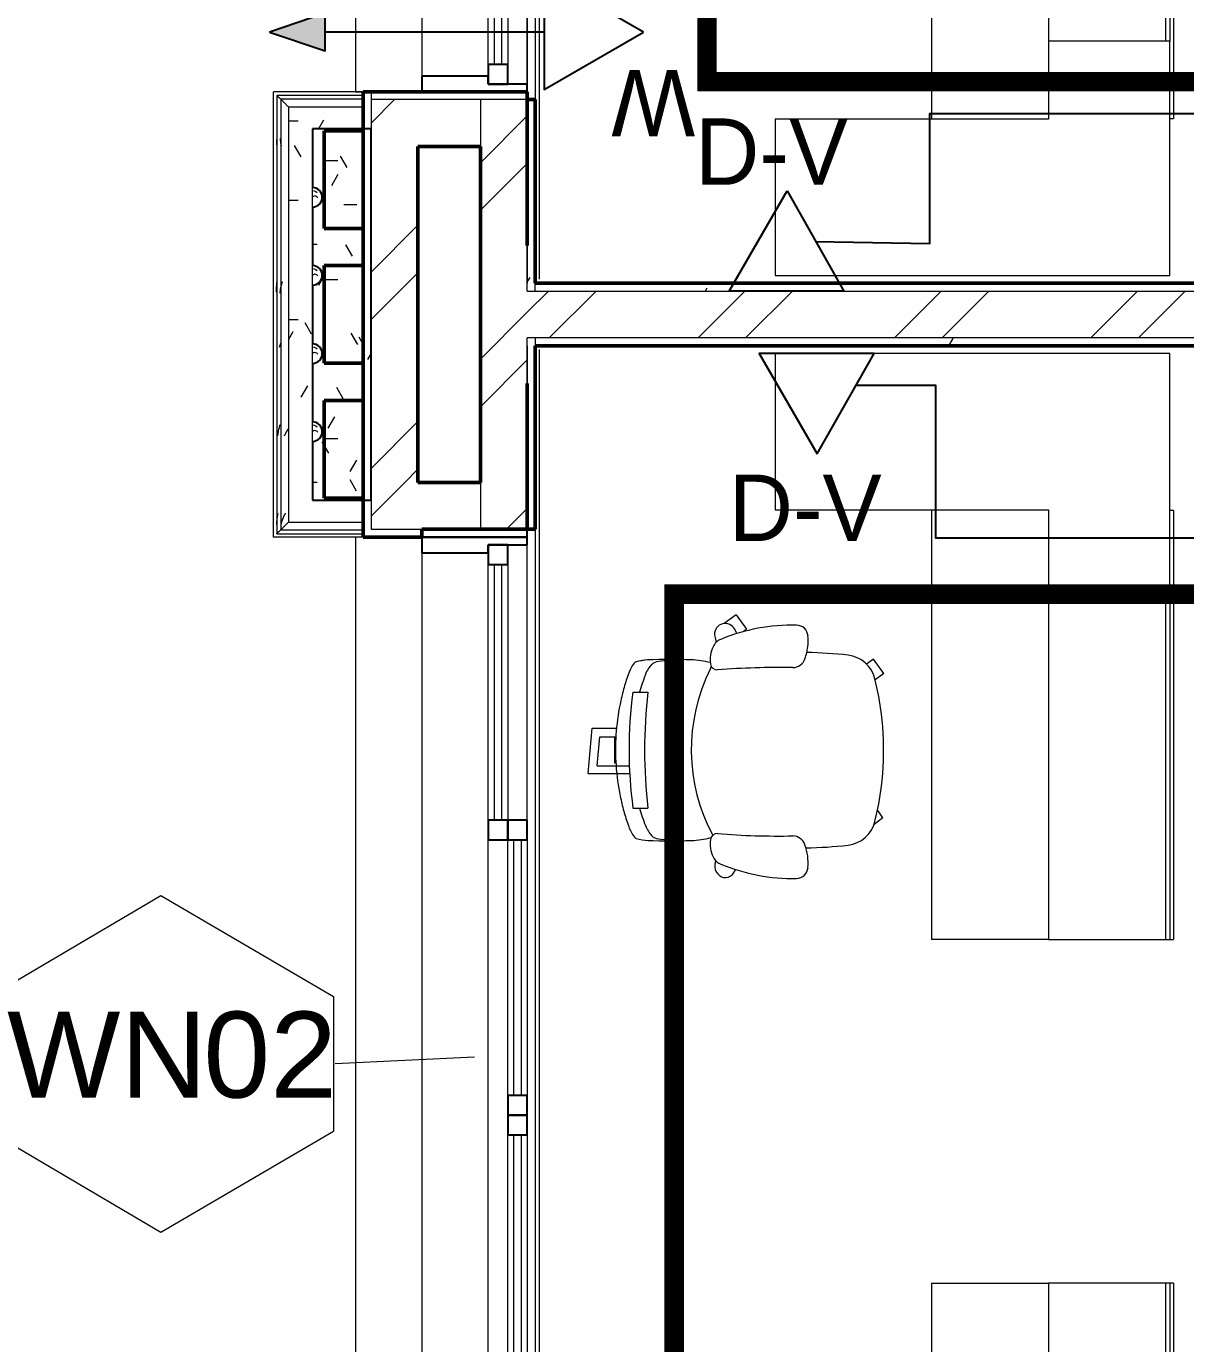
# Model space of a CAD drawing. Header units: millimetres. Extents: x -9358 to 257996, y -67499 to 9117.
# Drawn here: x 32967 to 35936, y -19183 to -15810 of the extents above; entities that cross this region are included whole.
import ezdxf

# ---------------------------------------------------------------- set-up
doc = ezdxf.new("R2010")
doc.units = ezdxf.units.MM
doc.header["$LTSCALE"] = 1000
for name, color, linetype, lineweight in [('A-FLR-PAT', 8, 'Continuous', 18), ('A-FRN', 8, 'Continuous', 9), ('A-LIN-30-1', 8, 'Continuous', 25), ('A-TYP-WIN', 8, 'Continuous', 0), ('A-WAL-CLD', 8, 'Continuous', 9), ('A-WAL-CMU', 8, 'Continuous', 50), ('A-WAL-FIN', 8, 'Continuous', 9), ('A-WAL-LOW-20', 8, 'Continuous', 18), ('A-WAL-LOW-20-1', 8, 'Continuous', 50), ('A-WAL-LOW-30', 8, 'Continuous', 18), ('A-WAL-PAT-1', 8, 'Continuous', 9), ('A-WIN', 8, 'Continuous', 9), ('A-WIN-1', 8, 'Continuous', 25), ('A-WIN-2', 8, 'Continuous', 18)]:
    doc.layers.add(name, color=color, linetype=linetype, lineweight=lineweight)
for name, color, linetype in [('CCTV', 4, 'Continuous'), ('DATANET', 4, 'Continuous'), ('F POINT AGN', 7, 'Continuous'), ('LC-CABLE -10', 4, 'Continuous'), ('LC-DA-CIR', 4, 'Continuous'), ('LC-T-OUTLET', 4, 'Continuous'), ('Route - rack1', 7, 'Continuous')]:
    doc.layers.add(name, color=color, linetype=linetype)
doc.styles.add('Arial_8', font='arial.ttf', dxfattribs={"height": 220})
pattern_1 = [(45, (0, 0), (-251.4472, 251.4472), []), (45, (0, 381), (-251.4472, 251.4472), [])]
pattern_2 = [(0, (0, 0), (406.4, 101.6), [33.528, -271.272, 33.528, -271.272, -1625.6]), (0, (0, 0), (406.4, 101.6), [-609.6, 33.528, -576.072, 33.528, -271.272, -711.2]), (0, (0, 0), (406.4, 101.6), [-1524, 33.528, -169.672, 33.528, -474.472]), (120, (152.4, 50.8), (-291.18818, 301.15272), [33.528, -271.272, 33.528, -271.272, -1625.6]), (120, (152.4, 50.8), (-291.18818, 301.15272), [-609.6, 33.528, -576.072, 33.528, -271.272, -711.2]), (120, (152.4, 50.8), (-291.18818, 301.15272), [-1524, 33.528, -169.672, 33.528, -474.472]), (240, (203.2, 254), (-115.21182, -402.75272), [33.528, -271.272, 33.528, -271.272, -1625.6]), (240, (203.2, 254), (-115.21182, -402.75272), [-609.6, 33.528, -576.072, 33.528, -271.272, -711.2]), (240, (203.2, 254), (-115.21182, -402.75272), [-1524, 33.528, -169.672, 33.528, -474.472])]
pattern_3 = [(0, (0, 0), (812.8, 203.2), [33.528, -576.072, 33.528, -576.072, -3251.2]), (0, (0, 0), (812.8, 203.2), [-1219.2, 33.528, -1185.672, 33.528, -576.072, -1422.4]), (0, (0, 0), (812.8, 203.2), [-3048, 33.528, -372.872, 33.528, -982.472]), (120, (304.8, 101.6), (-582.3764, 602.30545), [33.528, -576.072, 33.528, -576.072, -3251.2]), (120, (304.8, 101.6), (-582.3764, 602.30545), [-1219.2, 33.528, -1185.672, 33.528, -576.072, -1422.4]), (120, (304.8, 101.6), (-582.3764, 602.30545), [-3048, 33.528, -372.872, 33.528, -982.472]), (240, (406.4, 508), (-230.4236, -805.50545), [33.528, -576.072, 33.528, -576.072, -3251.2]), (240, (406.4, 508), (-230.4236, -805.50545), [-1219.2, 33.528, -1185.672, 33.528, -576.072, -1422.4]), (240, (406.4, 508), (-230.4236, -805.50545), [-3048, 33.528, -372.872, 33.528, -982.472])]

# ---------------------------------------------------------------- blocks, each defined once
blk = doc.blocks.new('Window Tag - Window Tag-41068-01-Ground Floor Plan')
at = {"layer": 'A-TYP-WIN'}
for p, q in [((-4.506, 1.627), (-0.238, 4.142)), ((-0.238, 4.142), (4.181, 1.556)), ((-4.506, 1.627), (-4.506, -1.959)), ((4.181, 1.556), (4.181, -1.888)), ((-4.506, -1.959), (-0.238, -4.474)), ((-0.238, -4.474), (4.181, -1.888))]:
    blk.add_line(p, q, dxfattribs=at)
blk = doc.blocks.new('D-V')
at = {"color": 3}
blk.add_lwpolyline([(1.2, 256.5), (146.9, 0), (-146.9, 0), (1.2, 256.5)], dxfattribs=at)
at = {"layer": 'CCTV', "color": 2}
blk.add_attdef('D-V', (-225.1, 246.5), '', height=170, dxfattribs=at)
blk = doc.blocks.new('D-W')
at = {"color": 3, "elevation": 0}
blk.add_lwpolyline([(0, 254.5), (146.9, 0), (-146.9, 0), (0, 254.5)], dxfattribs=at)
at = {"layer": 'LC-T-OUTLET', "color": 2}
blk.add_attdef('W', (77.2, 236.3, 0), '', height=170, dxfattribs=at)
blk = doc.blocks.new('access point wifi weather proof')
at = {"layer": 'LC-CABLE -10'}
h = blk.add_hatch(color=3, dxfattribs=at)
h.dxf.hatch_style = 1
h.paths.add_polyline_path([(684.0372, -90.7097), (683.895, -90.6617), (683.895, -90.7577)])
at = {"layer": 'LC-CABLE -10', "color": 3}
blk.add_line((683.3342, -90.7097), (683.895, -90.7097), dxfattribs=at)
blk.add_lwpolyline([(684.0372, -90.7097), (683.895, -90.6617), (683.895, -90.7577)], close=True, dxfattribs=at)
at = {"layer": 'LC-DA-CIR'}
ref = blk.add_blockref('D-W', (683.3342, -90.7097), dxfattribs=dict(at, xscale=-0.0010000000000048, yscale=0.0010000000000048, zscale=0.0010000000000048, rotation=90))
ref.add_attrib('W', 'W', (682.9472, -90.6127), dxfattribs={"layer": 'LC-T-OUTLET', "color": 3, "height": 0.17})
blk = doc.blocks.new('Walls 98 - Walls 11-1777781-01-Ground Floor Furniture Plan')
at = {"layer": 'A-WAL-PAT-1'}
h = blk.add_hatch(dxfattribs=at)
h.set_pattern_fill('FP_10', color=256, style=0, pattern_type=2)
h.set_pattern_definition(pattern_2)
h.paths.add_polyline_path([(33830, -16870), (33830, -16620), (33730, -16620), (33730, -16870)], flags=0)
h.paths.add_polyline_path([(33730, -16525), (33830, -16525), (33830, -16275), (33730, -16275)], flags=0)
h.paths.add_polyline_path([(33730, -16180), (33830, -16180), (33830, -15930), (33730, -15930)], flags=0)
at = {"layer": 'A-WAL-CMU'}
for p, q in [((33830, -15930), (33730, -15930)), ((33730, -15930), (33730, -16180)), ((33830, -16180), (33830, -15930)), ((33730, -16180), (33830, -16180)), ((33830, -16275), (33730, -16275)), ((33730, -16275), (33730, -16525)), ((33830, -16525), (33830, -16275)), ((33730, -16525), (33830, -16525)), ((33830, -16620), (33730, -16620)), ((33730, -16620), (33730, -16870)), ((33830, -16870), (33830, -16620)), ((33730, -16870), (33830, -16870))]:
    blk.add_line(p, q, dxfattribs=at)
blk = doc.blocks.new('Sliding_Window_Double - 3000 x 2700-2663161-01-Ground Floor Furniture Plan')
at = {"layer": 'A-WIN'}
for p, q in [((-651.8, 180.6), (-1356.3, 180.6)), ((-600.9, 180.6), (53.7, 180.6)), ((153.7, 180.6), (808.2, 180.6)), ((1563.7, 180.6), (859.1, 180.6)), ((-1306.3, 130.6), (-651.8, 130.6)), ((53.7, 130.6), (-600.9, 130.6)), ((808.2, 130.6), (153.7, 130.6)), ((859.1, 130.6), (1513.7, 130.6)), ((-651.8, 80.6), (-1306.3, 80.6)), ((808.2, 80.6), (-600.9, 80.6)), ((1513.7, 80.6), (859.1, 80.6)), ((-1336.3, -89.4), (1543.7, -89.4))]:
    blk.add_line(p, q, dxfattribs=at)
at = {"layer": 'A-WIN-1'}
for p, q in [((-1376.3, 180.6), (-1396.3, 180.6)), ((-1376.3, 180.6), (-1376.3, -89.4)), ((-1356.3, 180.6), (-1376.3, 180.6)), ((-1376.3, -89.4), (-1376.3, 180.6)), ((-1356.3, 80.6), (-1356.3, 180.6)), ((-600.9, 180.6), (-651.8, 180.6)), ((-651.8, 180.6), (-651.8, 130.6)), ((-600.9, 130.6), (-600.9, 180.6)), ((103.7, 180.6), (53.7, 180.6)), ((53.7, 180.6), (53.7, 130.6)), ((153.7, 180.6), (103.7, 180.6)), ((103.7, 180.6), (103.7, 130.6)), ((103.7, 130.6), (103.7, 180.6)), ((153.7, 130.6), (153.7, 180.6)), ((859.1, 180.6), (808.2, 180.6)), ((808.2, 180.6), (808.2, 130.6)), ((859.1, 130.6), (859.1, 180.6)), ((1583.7, 180.6), (1563.7, 180.6)), ((1563.7, 180.6), (1563.7, 80.6)), ((1583.7, -89.4), (1583.7, 180.6)), ((1603.7, 180.6), (1583.7, 180.6)), ((1583.7, 180.6), (1583.7, -89.4)), ((-1306.3, 130.6), (-1356.3, 130.6)), ((-1356.3, 130.6), (-1356.3, 80.6)), ((-1306.3, 80.6), (-1306.3, 130.6)), ((-600.9, 130.6), (-651.8, 130.6)), ((-651.8, 130.6), (-651.8, 80.6)), ((-651.8, 130.6), (-600.9, 130.6)), ((-600.9, 80.6), (-600.9, 130.6)), ((53.7, 130.6), (103.7, 130.6)), ((103.7, 130.6), (153.7, 130.6)), ((808.2, 130.6), (859.1, 130.6)), ((859.1, 130.6), (808.2, 130.6)), ((808.2, 130.6), (808.2, 80.6)), ((859.1, 80.6), (859.1, 130.6)), ((1563.7, 130.6), (1513.7, 130.6)), ((1513.7, 130.6), (1513.7, 80.6)), ((1563.7, 80.6), (1563.7, 130.6)), ((-1336.3, 80.6), (-1356.3, 80.6)), ((-1356.3, 80.6), (-1306.3, 80.6)), ((-1336.3, -89.4), (-1336.3, 80.6)), ((-651.8, 80.6), (-600.9, 80.6)), ((808.2, 80.6), (859.1, 80.6)), ((1513.7, 80.6), (1563.7, 80.6)), ((1563.7, 80.6), (1543.7, 80.6)), ((1543.7, 80.6), (1543.7, -89.4)), ((-1376.3, -89.4), (-1336.3, -89.4)), ((1543.7, -89.4), (1583.7, -89.4))]:
    blk.add_line(p, q, dxfattribs=at)
at = {"layer": 'A-WIN-2'}
for p, q in [((53.7, 165.6), (-600.9, 165.6)), ((-600.9, 165.6), (-600.9, 145.6)), ((-600.9, 145.6), (53.7, 145.6)), ((53.7, 145.6), (53.7, 165.6)), ((808.2, 165.6), (153.7, 165.6)), ((153.7, 165.6), (153.7, 145.6)), ((153.7, 145.6), (808.2, 145.6)), ((808.2, 145.6), (808.2, 165.6)), ((-651.8, 115.6), (-1306.3, 115.6)), ((-1306.3, 115.6), (-1306.3, 95.6)), ((-651.8, 95.6), (-651.8, 115.6)), ((1513.7, 115.6), (859.1, 115.6)), ((859.1, 115.6), (859.1, 95.6)), ((1513.7, 95.6), (1513.7, 115.6)), ((-1306.3, 95.6), (-651.8, 95.6)), ((859.1, 95.6), (1513.7, 95.6))]:
    blk.add_line(p, q, dxfattribs=at)
blk = doc.blocks.new('Sliding_Window_Single - 1500 x 2700-V55-01-Ground Floor Furniture Plan')
at = {"layer": 'A-WIN'}
for p, q in [((-645, 135), (-10, 135)), ((725, 135), (40, 135)), ((40, 135), (725, 135)), ((-10, 85), (-645, 85)), ((40, 85), (675, 85)), ((-10, 35), (-675, 35)), ((675, 35), (40, 35)), ((-675, -135), (705, -135))]:
    blk.add_line(p, q, dxfattribs=at)
at = {"layer": 'A-WIN-1'}
for p, q in [((-715, 135), (-735, 135)), ((-715, 135), (-715, -135)), ((-695, 135), (-715, 135)), ((-715, -135), (-715, 135)), ((-695, 35), (-695, 135)), ((-645, 135), (-695, 135)), ((-695, 135), (-695, 85)), ((-645, 85), (-645, 135)), ((40, 135), (-10, 135)), ((-10, 135), (-10, 85)), ((40, 85), (40, 135)), ((745, 135), (725, 135)), ((725, 135), (725, 35)), ((-695, 85), (-645, 85)), ((-10, 85), (40, 85)), ((40, 85), (-10, 85)), ((-10, 85), (-10, 35)), ((40, 35), (40, 85)), ((725, 85), (675, 85)), ((675, 85), (675, 35)), ((725, 35), (725, 85)), ((-675, 35), (-695, 35)), ((-675, -135), (-675, 35)), ((-10, 35), (40, 35)), ((675, 35), (725, 35)), ((725, 35), (705, 35)), ((705, 35), (705, -135)), ((-715, -135), (-675, -135)), ((705, -135), (745, -135))]:
    blk.add_line(p, q, dxfattribs=at)
at = {"layer": 'A-WIN-2'}
for p, q in [((-10, 120), (-645, 120)), ((-645, 120), (-645, 100)), ((-10, 100), (-10, 120)), ((-645, 100), (-10, 100)), ((675, 70), (40, 70)), ((40, 70), (40, 50)), ((675, 50), (675, 70)), ((40, 50), (675, 50))]:
    blk.add_line(p, q, dxfattribs=at)
blk = doc.blocks.new('secretary office - manager office -1 2-1846450-01-Ground Floor Furniture Plan')
at = {"layer": 'A-FRN'}
for p, q in [((-550, 700), (-950, 700)), ((-950, 700), (-950, -300)), ((-550, 0), (-550, 700)), ((550, 300), (-550, 300)), ((550, 300), (550, 0)), ((-350, 0), (-550, 0)), ((550, 0), (-350, 0)), ((-350, -310), (-350, 0)), ((550, -300), (550, 0)), ((-950, -300), (-950, -310)), ((-350, -300), (550, -300)), ((-350, -300), (550, -300)), ((550, -310), (550, -300)), ((-950, -310), (-360, -310)), ((-548, -310), (-548, -320)), ((550, -320), (-548, -320)), ((-360, -310), (-350, -310)), ((550, -310), (-350, -310)), ((550, -320), (550, -310))]:
    blk.add_line(p, q, dxfattribs=at)
blk = doc.blocks.new('Task chair 9554N35 - Task chair 9554N35-733048-01-Ground Floor Furniture Plan')
at = {"layer": 'A-FRN'}
for p, q in [((-59.9, 447.8), (56.2, 437.7)), ((-59.9, 447.8), (-59.9, 341.6)), ((-40.1, 424.9), (-40.1, 342.5)), ((-40.1, 424.9), (34.3, 418.4)), ((34.3, 418.4), (34.3, 377)), ((56.2, 437.7), (56.2, 375.4)), ((-33.2, 380), (34.3, 380)), ((-33.2, 377), (-33.2, 380)), ((-148.6, 333.2), (-148.6, 294.8)), ((148.6, 333.5), (148.6, 294.8)), ((208.7, 134.6), (213.5, 132.2)), ((346.3, 69.3), (309.5, 42.5)), ((346.3, 69.3), (324.3, 99.6)), ((309.5, 42.5), (303.3, 51.1)), ((233.1, -282.3), (220.5, -265)), ((-172.9, -306.8), (-189.9, -284.3)), ((-172.9, -306.8), (-153.2, -293.1)), ((196.3, -309), (180.3, -287)), ((196.3, -309), (233.1, -282.3))]:
    blk.add_line(p, q, dxfattribs=at)
for centre, radius, start, end in [((1, -773.4), 1116.7, 82.4068, 97.6988), ((18.2, -231.9), 573.4, 106.914, 111.6297), ((-18.2, -231.9), 573.4, 68.3703, 73.086), ((1424.9, 239.6), 1657.1, 178.0847, 181.9153), ((-202, 267.3), 24.7, 131.8566, 178.735), ((0, -988.3), 1291.7, 83.3947, 96.6053), ((202, 267.3), 24.7, 1.265, 48.1434), ((-1424.9, 239.6), 1657.1, 358.0847, 1.9153), ((192.1, 200.6), 424.1, 170.8754, 178.7196), ((-192.1, 200.6), 424.1, 1.2804, 9.1246), ((-5.9, 191.7), 225.5, 181.9153, 194.9895), ((1.2, -277.4), 461.4, 63.2725, 118.3184), ((5.9, 191.7), 225.5, 345.5179, 358.0847), ((-239, 54.3), 81.3, 83.0715, 114.7933), ((-231.5, 117.1), 18, 357.6261, 82.7084), ((223.3, 117.1), 18, 97.2916, 182.3739), ((230.8, 54.3), 81.3, 65.2067, 96.9285), ((157.4, -76.4), 485.9, 157.6228, 181.0987), ((-301, 96.7), 25.2, 129.5798, 236.5879), ((-296.1, 90.9), 32.8, 82.4202, 129.5798), ((-257.7, 94.4), 37, 114.5757, 157.5185), ((-304.4, 28.7), 95.5, 76.8701, 82.4202), ((1706.6, -39.8), 1926.5, 175.3495, 181.0799), ((-1714.8, -39.8), 1926.5, 358.9201, 4.6505), ((249.5, 94.4), 37, 22.4815, 65.4243), ((351.4, -138.5), 268.8, 102.9497, 106.1735), ((-165.6, -76.4), 485.9, 358.9013, 22.3772), ((297.3, 97.1), 27.1, 305.0503, 102.9497), ((-270.6, 142.7), 80.3, 236.5879, 244.0605), ((266.7, 140.7), 80.4, 293.4562, 305.0503), ((-298.4, -85.1), 30, 181.1693, 265.615), ((-253.5, -75.2), 34, 289.5716, 358.4217), ((245.3, -75.2), 34, 181.5783, 250.4284), ((290.2, -85.1), 30, 274.385, 358.8307), ((-289.7, 26.9), 142.3, 265.5931, 289.5716), ((875.8, -92.8), 1126, 180.8613, 186.3586), ((281.6, 26.9), 142.3, 250.4284, 257.1593), ((-875.8, -92.8), 1126, 353.6414, 359.0315), ((281.6, 26.9), 142.3, 257.1593, 274.4069), ((-163.7, -208.7), 80, 186.3586, 256.0584), ((163.7, -208.7), 80, 283.9417, 353.6414), ((0, 450.7), 759.4, 256.0584, 283.9417)]:
    blk.add_arc(centre, radius, start, end, dxfattribs=at)
for centre, major_axis, ratio, start_param, end_param in [((-182.4, 335.9), (44.1, 13.7), 0.260293, 1.734544, 2.951577), ((182.6, 337.1), (-43.9, 14.1), 0.248418, 3.3294, 4.551375), ((2833.6, 1083.6), (3058.7, 867.3), 0.246692, 3.007939, 3.042807), ((-2839.6, 1069.5), (-3064.8, 850.5), 0.246639, 3.238935, 3.272795), ((-2833.6, 1083.6), (-3058.7, 867.3), 0.246692, 3.240378, 3.275247), ((-178.1, 286.4), (48, 16.7), 0.376203, 1.755174, 2.42563), ((178.1, 286.7), (-48.1, 16.1), 0.383717, 3.814978, 4.524085)]:
    blk.add_ellipse(centre, major_axis=major_axis, ratio=ratio, start_param=start_param, end_param=end_param, dxfattribs=at)
blk.add_open_spline([(193.1, 345.6), (180.8, 349.8), (155.9, 357.6), (104.9, 369.7), (39.6, 378.5), (-39.7, 378.4), (-105, 369.4), (-155.9, 357.1), (-180.8, 349.3), (-193.1, 344.9)], degree=3, knots=[0, 0, 0, 0, 0.1, 0.2, 0.4, 0.6, 0.8, 0.9, 1, 1, 1, 1], dxfattribs=at)
blk = doc.blocks.new('secretary office - manager office -1 2-1846452-01-Ground Floor Furniture Plan')
at = {"layer": 'A-FRN'}
for p, q in [((-360, 310), (-950, 310)), ((-950, 310), (-950, 300)), ((-548, 320), (550, 320)), ((-548, 320), (-548, 310)), ((-350, 310), (-360, 310)), ((-350, 0), (-350, 310)), ((-350, 310), (550, 310)), ((550, 310), (550, 320)), ((550, 300), (550, 310)), ((-950, 300), (-950, -700)), ((550, 300), (-350, 300)), ((550, 300), (-350, 300)), ((550, 0), (550, 300)), ((-550, -700), (-550, 0)), ((-550, 0), (-350, 0)), ((-350, 0), (550, 0)), ((550, 0), (550, -300)), ((-550, -300), (550, -300)), ((-950, -700), (-550, -700))]:
    blk.add_line(p, q, dxfattribs=at)
blk = doc.blocks.new('FP_474-01-Ground Floor Furniture Plan')
at = {"layer": 'A-WAL-LOW-20'}
blk.add_line((33830, -15848.8), (33618.6, -15848.8), dxfattribs=at)
blk = doc.blocks.new('FP_475-01-Ground Floor Furniture Plan')
at = {"layer": 'A-WAL-LOW-20'}
blk.add_line((33830, -15839), (33608.9, -15839), dxfattribs=at)
blk = doc.blocks.new('FP_476-01-Ground Floor Furniture Plan')
at = {"layer": 'A-WAL-LOW-20'}
blk.add_line((33618.6, -15848.8), (33618.6, -16951.5), dxfattribs=at)
at = {"layer": 'A-WAL-PAT-1'}
for p, q in [((33617.5, -15949.6), (33617.5, -15950.6)), ((33617.5, -15950.6), (33617.5, -15951.5)), ((33617.5, -15951.5), (33617.5, -15952.4)), ((33617.5, -15952.4), (33617.6, -15953.3)), ((33617.6, -15953.3), (33617.6, -15954.2)), ((33617.6, -15954.2), (33617.7, -15955.1)), ((33617.7, -15955.1), (33617.8, -15956)), ((33617.8, -15956), (33617.9, -15956.9)), ((33617.9, -15956.9), (33618, -15957.8)), ((33618, -15957.8), (33618.1, -15958.7)), ((33618.1, -15958.7), (33618.2, -15959.6)), ((33618.2, -15959.6), (33618.3, -15960.5)), ((33618.3, -15960.5), (33618.5, -15961.4)), ((33618.5, -15961.4), (33618.6, -15962.3)), ((33618.6, -15962.3), (33618.8, -15963.3)), ((33618.8, -15963.3), (33619, -15964.2)), ((33619, -15964.2), (33619.1, -15965.1)), ((33619.1, -15965.1), (33619.3, -15966)), ((33619.3, -15966), (33619.5, -15966.9)), ((33619.5, -15966.9), (33619.7, -15967.8)), ((33620.6, -16324.3), (33620.8, -16323.4)), ((33620.8, -16323.4), (33621.1, -16322.5)), ((33621.1, -16322.5), (33621.3, -16321.6)), ((33621.3, -16321.6), (33621.6, -16320.7)), ((33621.6, -16320.7), (33621.9, -16319.8)), ((33621.9, -16319.8), (33622.2, -16318.8)), ((33622.2, -16318.8), (33622.5, -16317.9)), ((33622.5, -16317.9), (33622.9, -16317)), ((33622.9, -16317), (33623.2, -16316.1)), ((33617.5, -16343.3), (33617.6, -16342.4)), ((33617.5, -16344.2), (33617.5, -16343.3)), ((33617.5, -16345.2), (33617.5, -16344.2)), ((33617.6, -16341.5), (33617.7, -16340.6)), ((33617.6, -16342.4), (33617.6, -16341.5)), ((33617.7, -16339.7), (33617.8, -16338.8)), ((33617.7, -16340.6), (33617.7, -16339.7)), ((33617.8, -16338.8), (33617.9, -16337.9)), ((33617.9, -16337.9), (33618, -16337)), ((33618, -16337), (33618.1, -16336.1)), ((33618.1, -16336.1), (33618.3, -16335.2)), ((33618.3, -16335.2), (33618.4, -16334.3)), ((33618.4, -16334.3), (33618.5, -16333.4)), ((33618.5, -16333.4), (33618.7, -16332.5)), ((33618.7, -16332.5), (33618.9, -16331.5)), ((33618.9, -16331.5), (33619, -16330.6)), ((33619, -16330.6), (33619.2, -16329.7)), ((33619.2, -16329.7), (33619.4, -16328.8)), ((33619.4, -16328.8), (33619.6, -16327.9)), ((33619.6, -16327.9), (33619.8, -16327)), ((33619.8, -16327), (33620.1, -16326.1)), ((33620.1, -16326.1), (33620.3, -16325.2)), ((33620.3, -16325.2), (33620.6, -16324.3)), ((33636.5, -16695.2), (33637, -16694.3)), ((33637, -16694.3), (33637.5, -16693.4)), ((33637.5, -16693.4), (33638, -16692.4)), ((33628.2, -16710.7), (33628.7, -16709.8)), ((33628.7, -16709.8), (33629.1, -16708.9)), ((33629.1, -16708.9), (33629.6, -16708)), ((33629.6, -16708), (33630, -16707.1)), ((33630, -16707.1), (33630.5, -16706.2)), ((33630.5, -16706.2), (33630.9, -16705.2)), ((33630.9, -16705.2), (33631.4, -16704.3)), ((33631.4, -16704.3), (33631.9, -16703.4)), ((33631.9, -16703.4), (33632.4, -16702.5)), ((33632.4, -16702.5), (33632.9, -16701.6)), ((33632.9, -16701.6), (33633.4, -16700.7)), ((33633.4, -16700.7), (33633.9, -16699.8)), ((33633.9, -16699.8), (33634.4, -16698.8)), ((33634.4, -16698.8), (33634.9, -16697.9)), ((33634.9, -16697.9), (33635.4, -16697)), ((33635.4, -16697), (33635.9, -16696.1)), ((33635.9, -16696.1), (33636.5, -16695.2)), ((33621.1, -16932.1), (33621.4, -16931.1)), ((33621.4, -16931.1), (33621.6, -16930.2)), ((33621.6, -16930.2), (33621.9, -16929.3)), ((33621.9, -16929.3), (33622.2, -16928.4)), ((33622.2, -16928.4), (33622.5, -16927.5)), ((33622.5, -16927.5), (33622.9, -16926.6)), ((33622.9, -16926.6), (33623.2, -16925.7)), ((33623.2, -16925.7), (33623.5, -16924.8)), ((33623.5, -16924.8), (33623.9, -16923.9)), ((33623.9, -16923.9), (33624.2, -16923)), ((33624.2, -16923), (33624.6, -16922.1)), ((33624.6, -16922.1), (33625, -16921.2)), ((33625, -16921.2), (33625.4, -16920.3)), ((33625.4, -16920.3), (33625.7, -16919.4)), ((33625.7, -16919.4), (33626.1, -16918.4)), ((33626.1, -16918.4), (33626.5, -16917.5)), ((33626.5, -16917.5), (33626.9, -16916.6)), ((33626.9, -16916.6), (33627.4, -16915.7)), ((33627.4, -16915.7), (33627.8, -16914.8)), ((33627.8, -16914.8), (33628.2, -16913.9)), ((33628.2, -16913.9), (33628.7, -16913)), ((33628.7, -16913), (33629.1, -16912.1)), ((33629.1, -16912.1), (33629.5, -16911.2)), ((33629.5, -16911.2), (33630, -16910.3)), ((33630, -16910.3), (33630.5, -16909.4)), ((33630.5, -16909.4), (33630.9, -16908.5)), ((33619.6, -16937.5), (33619.8, -16936.6)), ((33619.8, -16936.6), (33620.1, -16935.7)), ((33620.1, -16935.7), (33620.3, -16934.8)), ((33620.3, -16934.8), (33620.6, -16933.9)), ((33620.6, -16933.9), (33620.8, -16933)), ((33620.8, -16933), (33621.1, -16932.1))]:
    blk.add_line(p, q, dxfattribs=at)
blk = doc.blocks.new('FP_477-01-Ground Floor Furniture Plan')
at = {"layer": 'A-WAL-LOW-20'}
blk.add_line((33608.9, -15839), (33608.9, -16961.2), dxfattribs=at)
at = {"layer": 'A-WAL-PAT-1'}
for p, q in [((33607.8, -15952), (33607.8, -15954.6)), ((33607.8, -15954.6), (33607.8, -15957.2)), ((33607.8, -15957.2), (33607.9, -15959.9)), ((33607.9, -15959.9), (33608, -15962.5)), ((33608, -15962.5), (33608.1, -15965.2)), ((33608.1, -15965.2), (33608.3, -15967.8)), ((33608.3, -16326.7), (33608.5, -16324)), ((33608.5, -16324), (33608.8, -16321.4)), ((33608.8, -16321.4), (33609, -16318.8)), ((33609, -16318.8), (33609.3, -16316.1)), ((33607.8, -16337.2), (33607.9, -16334.6)), ((33607.8, -16339.9), (33607.8, -16337.2)), ((33607.8, -16342.5), (33607.8, -16339.9)), ((33607.9, -16334.6), (33608, -16332)), ((33608, -16332), (33608.2, -16329.3)), ((33608.2, -16329.3), (33608.3, -16326.7)), ((33615.9, -16483.9), (33616.6, -16481.3)), ((33616.6, -16481.3), (33617.3, -16478.7)), ((33617.3, -16478.7), (33618, -16476)), ((33618, -16476), (33618.8, -16473.5)), ((33613.4, -16697.5), (33614, -16694.9)), ((33614, -16694.9), (33614.6, -16692.2)), ((33614.6, -16692.2), (33615.3, -16689.6)), ((33615.3, -16689.6), (33615.9, -16687)), ((33615.9, -16687), (33616.6, -16684.3)), ((33616.6, -16684.3), (33617.3, -16681.7)), ((33611, -16710.7), (33611.4, -16708.1)), ((33611.4, -16708.1), (33611.9, -16705.4)), ((33611.9, -16705.4), (33612.4, -16702.8)), ((33612.4, -16702.8), (33612.9, -16700.2)), ((33612.9, -16700.2), (33613.4, -16697.5)), ((33608.7, -16932.2), (33608.9, -16929.6)), ((33608.9, -16929.6), (33609.2, -16926.9)), ((33609.2, -16926.9), (33609.5, -16924.3)), ((33609.5, -16924.3), (33609.8, -16921.7)), ((33609.8, -16921.7), (33610.2, -16919)), ((33610.2, -16919), (33610.6, -16916.4)), ((33610.6, -16916.4), (33611, -16913.7)), ((33611, -16913.7), (33611.4, -16911.1)), ((33611.4, -16911.1), (33611.9, -16908.5)), ((33608.3, -16937.5), (33608.4, -16934.9)), ((33608.4, -16934.9), (33608.7, -16932.2))]:
    blk.add_line(p, q, dxfattribs=at)
blk = doc.blocks.new('FP_478-01-Ground Floor Furniture Plan')
at = {"layer": 'A-WAL-LOW-20'}
blk.add_line((33618.6, -16951.5), (33830, -16951.5), dxfattribs=at)
blk = doc.blocks.new('FP_479-01-Ground Floor Furniture Plan')
at = {"layer": 'A-WAL-LOW-20'}
blk.add_line((33608.9, -16961.2), (33830, -16961.2), dxfattribs=at)
blk = doc.blocks.new('Walls 368 - Walls 78-2897995-01-Ground Floor Furniture Plan')
at = {"layer": 'A-WAL-PAT-1'}
h = blk.add_hatch(dxfattribs=at)
h.set_pattern_fill('FP_136', color=256, style=0, pattern_type=2)
h.set_pattern_definition(pattern_2)
h.paths.add_polyline_path([(33700, -16700), (33702, -16696), (33701.4, -16695.1), (33700.4, -16698.5)], flags=0)
h.paths.add_polyline_path([(33700, -16500.3), (33702, -16496.3), (33701.4, -16495.3), (33700.4, -16498.7)], flags=0)
h.paths.add_polyline_path([(33700, -16300), (33702, -16296), (33701.4, -16295.1), (33700.4, -16298.5)], flags=0)
h.paths.add_polyline_path([(33700, -16100), (33702, -16096), (33701.4, -16095.1), (33700.4, -16098.5)], flags=0)
h.paths.add_polyline_path([(33723.8, -16931.8), (33830, -16931.8), (33830, -16875), (33700, -16875), (33700, -16725), (33700, -16724.4), (33700, -16675.8), (33700, -16675), (33700, -16525.3), (33700, -16524.6), (33700, -16476.1), (33700, -16475.3), (33700, -16325), (33700, -16324.4), (33700, -16275.8), (33700, -16275), (33700, -16125), (33700, -16124.4), (33700.2, -16075.6), (33700, -16075), (33700, -15925), (33830, -15925), (33830, -15868.5), (33638.3, -15868.5), (33638.3, -16931.8), (33714.7, -16931.8)], flags=0)
at = {"layer": 'A-WAL-LOW-20'}
for p, q in [((33638.3, -15868.5), (33830, -15868.5)), ((33638.3, -15868.5), (33638.3, -16931.8)), ((33638.3, -16931.8), (33830, -16931.8))]:
    blk.add_line(p, q, dxfattribs=at)
for points, knots in [([(33608.9, -15839), (33608.9, -15839), (33609.3, -15839.4), (33612.2, -15842.3), (33616.1, -15846.2), (33618, -15848.1)], [0.1701475, 0.1701475, 0.1701475, 0.1701475, 0.25, 0.5, 0.6488772, 0.6488772, 0.6488772, 0.6488772]), ([(33618.6, -15848.8), (33618.6, -15848.8), (33618.8, -15848.9), (33619.7, -15849.8), (33621.4, -15851.5), (33623, -15853.1), (33624.9, -15855), (33627.1, -15857.2), (33629.6, -15859.7), (33633.3, -15863.4), (33636.2, -15866.4), (33638.3, -15868.5)], [0.4599876, 0.4599876, 0.4599876, 0.4599876, 0.5, 0.6, 0.65, 0.7, 0.75, 0.8, 0.85, 0.9, 1, 1, 1, 1]), ([(33608.9, -16961.2), (33608.9, -16961.2), (33609.3, -16960.9), (33612.2, -16957.9), (33616.1, -16954), (33618, -16952.2)], [0.1701475, 0.1701475, 0.1701475, 0.1701475, 0.25, 0.5, 0.6488772, 0.6488772, 0.6488772, 0.6488772]), ([(33618.6, -16951.5), (33618.6, -16951.5), (33618.8, -16951.3), (33619.7, -16950.4), (33621.4, -16948.8), (33623, -16947.1), (33624.9, -16945.2), (33627.1, -16943), (33629.6, -16940.5), (33633.3, -16936.8), (33636.3, -16933.9), (33638.3, -16931.8)], [0.4599876, 0.4599876, 0.4599876, 0.4599876, 0.5, 0.6, 0.65, 0.7, 0.75, 0.8, 0.85, 0.9, 1, 1, 1, 1])]:
    blk.add_open_spline(points, degree=3, knots=knots, dxfattribs=at)
for name in ['FP_477-01-Ground Floor Furniture Plan', 'FP_475-01-Ground Floor Furniture Plan', 'FP_476-01-Ground Floor Furniture Plan', 'FP_474-01-Ground Floor Furniture Plan', 'FP_479-01-Ground Floor Furniture Plan', 'FP_478-01-Ground Floor Furniture Plan']:
    blk.add_blockref(name, (0, 0), dxfattribs=at)
blk = doc.blocks.new('FP_480-01-Ground Floor Furniture Plan')
at = {"layer": 'A-WAL-PAT-1'}
for p, q in [((-16693.5, -28798.7), (-16691.4, -28801.1)), ((-16691.4, -28801.1), (-16688.5, -28802.5)), ((-16688.5, -28802.5), (-16685.4, -28802.8)), ((-16685.4, -28802.8), (-16682.4, -28801.9)), ((-16682.4, -28801.9), (-16680, -28800)), ((-16688.4, -28815), (-16691.8, -28812.4)), ((-16684.3, -28816.7), (-16688.4, -28815)), ((-16680, -28817.3), (-16684.3, -28816.7))]:
    blk.add_line(p, q, dxfattribs=at)
blk = doc.blocks.new('FP_481-01-Ground Floor Furniture Plan')
at = {"layer": 'A-WAL-PAT-1'}
for p, q in [((-16693.6, -28598.4), (-16691.4, -28600.8)), ((-16691.4, -28600.8), (-16688.6, -28602.2)), ((-16682.5, -28601.6), (-16680, -28599.8)), ((-16688.4, -28614.8), (-16691.9, -28612.1)), ((-16688.6, -28602.2), (-16685.5, -28602.5)), ((-16684.4, -28616.5), (-16688.4, -28614.8)), ((-16685.5, -28602.5), (-16682.5, -28601.6)), ((-16680, -28617.1), (-16684.4, -28616.5))]:
    blk.add_line(p, q, dxfattribs=at)
blk = doc.blocks.new('FP_482-01-Ground Floor Furniture Plan')
at = {"layer": 'A-WAL-PAT-1'}
for p, q in [((-16693.6, -28398.5), (-16691.5, -28400.9)), ((-16688.5, -28415), (-16692, -28412.3)), ((-16691.5, -28400.9), (-16688.6, -28402.4)), ((-16688.6, -28402.4), (-16685.5, -28402.7)), ((-16684.4, -28416.7), (-16688.5, -28415)), ((-16685.5, -28402.7), (-16682.5, -28401.9)), ((-16680, -28417.3), (-16684.4, -28416.7)), ((-16682.5, -28401.9), (-16680, -28400))]:
    blk.add_line(p, q, dxfattribs=at)
blk = doc.blocks.new('FP_483-01-Ground Floor Furniture Plan')
at = {"layer": 'A-WAL-PAT-1'}
for p, q in [((-16693.5, -28998.8), (-16691.3, -29001.2)), ((-16691.3, -29001.2), (-16688.5, -29002.5)), ((-16688.5, -29002.5), (-16685.4, -29002.8)), ((-16685.4, -29002.8), (-16682.4, -29001.9)), ((-16682.4, -29001.9), (-16680, -29000)), ((-16688.3, -29015), (-16691.8, -29012.4)), ((-16684.3, -29016.7), (-16688.3, -29015)), ((-16680, -29017.3), (-16684.3, -29016.7))]:
    blk.add_line(p, q, dxfattribs=at)
blk = doc.blocks.new('Walls 357 - Walls 304-2898008-01-Ground Floor Furniture Plan')
at = {"layer": 'A-WAL-PAT-1'}
h = blk.add_hatch(dxfattribs=at)
h.set_pattern_fill('FP_193', color=256, style=0, pattern_type=2)
h.set_pattern_definition([(180, (17020, -45100), (-406.4, -101.6), [33.528, -271.272, 33.528, -271.272, -1625.6]), (180, (17020, -45100), (-406.4, -101.6), [-609.6, 33.528, -576.072, 33.528, -271.272, -711.2]), (180, (17020, -45100), (-406.4, -101.6), [-1524, 33.528, -169.672, 33.528, -474.472]), (300, (16867.6, -45150.8), (291.18818, -301.15272), [33.528, -271.272, 33.528, -271.272, -1625.6]), (300, (16867.6, -45150.8), (291.18818, -301.15272), [-609.6, 33.528, -576.072, 33.528, -271.272, -711.2]), (300, (16867.6, -45150.8), (291.18818, -301.15272), [-1524, 33.528, -169.672, 33.528, -474.472]), (60, (16816.8, -45354), (115.21182, 402.75272), [33.528, -271.272, 33.528, -271.272, -1625.6]), (60, (16816.8, -45354), (115.21182, 402.75272), [-609.6, 33.528, -576.072, 33.528, -271.272, -711.2]), (60, (16816.8, -45354), (115.21182, 402.75272), [-1524, 33.528, -169.672, 33.528, -474.472])])
h.paths.add_polyline_path([(-16785.4, -28225), (-16830, -28225), (-16830, -29175), (-16680, -29175), (-16680, -29025), (-16694.7, -29020.2), (-16703.8, -29007.7), (-16703.8, -28992.3), (-16694.7, -28979.8), (-16680, -28975), (-16680, -28825), (-16694.7, -28820.2), (-16703.8, -28807.7), (-16703.8, -28792.3), (-16694.7, -28779.8), (-16680, -28775), (-16680, -28624.8), (-16694.7, -28620), (-16703.8, -28607.5), (-16703.8, -28592), (-16694.7, -28579.5), (-16680, -28574.8), (-16680, -28425), (-16694.7, -28420.2), (-16703.8, -28407.7), (-16703.8, -28392.3), (-16694.7, -28379.8), (-16680, -28375), (-16680, -28225)], flags=0)
at = {"layer": 'A-LIN-30-1'}
for p, q in [((-16830, -28225), (-16830, -29175)), ((-16680, -28225), (-16830, -28225)), ((-16680, -28375), (-16680, -28225)), ((-16680, -28574.8), (-16680, -28425)), ((-16680, -28775), (-16680, -28624.8)), ((-16680, -28975), (-16680, -28825)), ((-16680, -29175), (-16680, -29025)), ((-16830, -29175), (-16680, -29175))]:
    blk.add_line(p, q, dxfattribs=at)
for centre in [(-16680, -28400), (-16680, -28599.8), (-16680, -28800), (-16680, -29000)]:
    blk.add_arc(centre, 25, 90, 270, dxfattribs=at)
at = {"layer": 'A-WAL-FIN'}
for p, q in [((-16680, -28375), (-16680, -28400)), ((-16680, -28400), (-16680, -28425)), ((-16680, -28574.8), (-16680, -28599.8)), ((-16680, -28599.8), (-16680, -28624.8)), ((-16680, -28775), (-16680, -28800)), ((-16680, -28800), (-16680, -28825)), ((-16680, -28975), (-16680, -29000)), ((-16680, -29000), (-16680, -29025))]:
    blk.add_line(p, q, dxfattribs=at)
at = {"layer": 'A-WAL-LOW-20-1'}
for name in ['FP_482-01-Ground Floor Furniture Plan', 'FP_481-01-Ground Floor Furniture Plan', 'FP_480-01-Ground Floor Furniture Plan', 'FP_483-01-Ground Floor Furniture Plan']:
    blk.add_blockref(name, (0, 0), dxfattribs=at)
blk = doc.blocks.new('G')
at = {"layer": 'A-WAL-PAT-1'}
h = blk.add_hatch(dxfattribs=at)
h.set_pattern_fill('FP_2', color=256, style=0, pattern_type=2)
h.set_pattern_definition(pattern_3)
h.paths.add_polyline_path([(34270, -16340), (34270, -15850), (34250, -15850), (34250, -16340)], flags=0)
h.paths.add_polyline_path([(34270, -14350), (34270, -12740), (34250, -12740), (34250, -14350)], flags=0)
h = blk.add_hatch(dxfattribs=at)
h.set_pattern_fill('FP_1', color=256, style=0, pattern_type=2)
h.set_pattern_definition(pattern_1)
h.paths.add_polyline_path([(33850, -16830), (33970, -16830), (33970, -15850), (33850, -15850), (33850, -16615.7)], flags=0)
h = blk.add_hatch(dxfattribs=at)
h.set_pattern_fill('FP_1', color=256, style=0, pattern_type=2)
h.set_pattern_definition(pattern_1)
h.paths.add_polyline_path([(33970, -15970), (34130, -15970), (34130, -15850), (33970, -15850), (33970, -15892.9)], flags=0)
h = blk.add_hatch(dxfattribs=at)
h.set_pattern_fill('FP_1', color=256, style=0, pattern_type=2)
h.set_pattern_definition(pattern_1)
h.paths.add_polyline_path([(34250, -16950), (34250, -15850), (34130, -15850), (34130, -16950)], flags=0)
h = blk.add_hatch(dxfattribs=at)
h.set_pattern_fill('FP_2', color=256, style=0, pattern_type=2)
h.set_pattern_definition(pattern_3)
h.paths.add_polyline_path([(34270, -16340), (40220, -16340), (40220, -16320), (34270, -16320)], flags=0)
h = blk.add_hatch(dxfattribs=at)
h.set_pattern_fill('FP_1', color=256, style=0, pattern_type=2)
h.set_pattern_definition(pattern_1)
h.paths.add_polyline_path([(34250, -16460), (40240, -16460), (40240, -16340), (34250, -16340)], flags=0)
h = blk.add_hatch(dxfattribs=at)
h.set_pattern_fill('FP_2', color=256, style=0, pattern_type=2)
h.set_pattern_definition(pattern_3)
h.paths.add_polyline_path([(34270, -20250), (34270, -19950), (34250, -19950), (34250, -20250)], flags=0)
h.paths.add_polyline_path([(34270, -16950), (34270, -16460), (34250, -16460), (34250, -16950)], flags=0)
h = blk.add_hatch(dxfattribs=at)
h.set_pattern_fill('FP_2', color=256, style=0, pattern_type=2)
h.set_pattern_definition(pattern_3)
h.paths.add_polyline_path([(34270, -16480), (40220, -16480), (40220, -16460), (34270, -16460)], flags=0)
h = blk.add_hatch(dxfattribs=at)
h.set_pattern_fill('FP_1', color=256, style=0, pattern_type=2)
h.set_pattern_definition(pattern_1)
h.paths.add_polyline_path([(34130, -16950), (34130, -16830), (33850, -16830), (33850, -16950), (34051.2, -16950)], flags=0)
at = {"layer": 'A-FLR-PAT'}
for p, q in [((33810, -14390), (33810, -15830)), ((33810, -15830), (33830, -15830)), ((33810, -16970), (33810, -19930))]:
    blk.add_line(p, q, dxfattribs=at)
at = {"layer": 'A-WAL-CLD'}
for p, q in [((33850, -15830), (33850, -16950)), ((34250, -15850), (33850, -15850)), ((34130, -15850), (34130, -15970)), ((34250, -16340), (34250, -16223.3)), ((34250, -16223.3), (34250, -16320)), ((34270, -16340), (34270, -16320)), ((34250, -16340), (40240, -16340)), ((34250, -16576.7), (34250, -16460)), ((40240, -16460), (34250, -16460)), ((34250, -16480), (34250, -16576.7)), ((34270, -16460), (34270, -16480)), ((34130, -16830), (34130, -16950)), ((33850, -16950), (33980, -16950))]:
    blk.add_line(p, q, dxfattribs=at)
at = {"layer": 'A-WAL-CMU'}
for p, q in [((33830, -15830), (33830, -16970)), ((34250, -15830), (33830, -15830)), ((34250, -16223.3), (34250, -15830)), ((34270, -15850), (34250, -15850)), ((34250, -15850), (34250, -16223.3)), ((34270, -16320), (34270, -15850)), ((33970, -16830), (33970, -15970)), ((33970, -15970), (34130, -15970)), ((34130, -15970), (34130, -16830)), ((40220, -16320), (34270, -16320)), ((34270, -16480), (40220, -16480)), ((34270, -16950), (34270, -16480)), ((34250, -16950), (34250, -16576.7)), ((34250, -16576.7), (34250, -16950)), ((34130, -16830), (33970, -16830)), ((33980, -16970), (33980, -16950)), ((33980, -16950), (34270, -16950)), ((33830, -16970), (33980, -16970))]:
    blk.add_line(p, q, dxfattribs=at)
at = {"layer": 'A-WAL-LOW-30'}
for p, q in [((34280, -12770), (34280, -16310)), ((34270, -14350), (34270, -15850)), ((33600, -16970), (33600, -15830)), ((33830, -15830), (33600, -15830)), ((34280, -16490), (34280, -20220)), ((34270, -16950), (34270, -19950)), ((33830, -16970), (33600, -16970))]:
    blk.add_line(p, q, dxfattribs=at)
at = {"layer": 'A-FRN'}
for name, p, rotation in [('secretary office - manager office -1 2-1846450-01-Ground Floor Furniture Plan', (35585, -15350), 90.00000000000261), ('secretary office - manager office -1 2-1846452-01-Ground Floor Furniture Plan', (35585, -17450), 269.9999999999981), ('Task chair 9554N35 - Task chair 9554N35-733048-01-Ground Floor Furniture Plan', (34853.8, -17515.5), 90.00000000000288), ('secretary office - manager office -1 2-1846450-01-Ground Floor Furniture Plan', (35585, -19430), 90.0000000000023)]:
    blk.add_blockref(name, p, dxfattribs=dict(at, rotation=rotation))
at = {"layer": 'A-WAL-LOW-20'}
for name in ['Walls 368 - Walls 78-2897995-01-Ground Floor Furniture Plan', 'Walls 98 - Walls 11-1777781-01-Ground Floor Furniture Plan']:
    blk.add_blockref(name, (0, 0), dxfattribs=at)
at = {"layer": 'A-WAL-LOW-20-1', "rotation": 180}
blk.add_blockref('Walls 357 - Walls 304-2898008-01-Ground Floor Furniture Plan', (17020, -45100), dxfattribs=at)
at = {"layer": 'A-WIN', "rotation": 270.0000000000005}
for name, p in [('Sliding_Window_Single - 1500 x 2700-V55-01-Ground Floor Furniture Plan', (34115, -15085)), ('Sliding_Window_Double - 3000 x 2700-2663161-01-Ground Floor Furniture Plan', (34069.4, -18346.3))]:
    blk.add_blockref(name, p, dxfattribs=at)
blk = doc.blocks.new('RACK1 - ROUTE')
at = {"layer": 'F POINT AGN', "color": 1, "const_width": 50}
for points in [[(39461, -7716), (39461, -11579), (40959, -11579), (40959, -13414), (34710, -13414), (34710, -15952), (39460, -15952), (39460, -13842), (41466, -13842), (41466, -19690)], [(34626, -19690), (34626, -17264), (40157, -17264), (40157, -19605)]]:
    blk.add_lwpolyline(points, dxfattribs=at)

msp = doc.modelspace()

# ---------------------------------------------------------------- block references
msp.add_blockref('G', (0, -148.1))

# ---------------------------------------------------------------- next in the draw order: linework, layer by layer
at = {"layer": 'A-TYP-WIN'}
msp.add_line((34115, -18450), (33758, -18466.6), dxfattribs=at)
at = {"layer": 'DATANET', "color": 3}
for points in [[(34987.5, -16360.9), (35281, -16366.1), (35281, -16033.1), (42515, -16033.1)], [(42515, -17121.1), (35296.4, -17121.1), (35296.4, -16730.2), (35090.5, -16730.2)]]:
    msp.add_lwpolyline(points, dxfattribs=at)

# ---------------------------------------------------------------- next in the draw order: block references
at = {"layer": 'A-TYP-WIN', "xscale": 99.99999999999991, "yscale": 99.99999999999991, "zscale": 99.99999999999991}
msp.add_blockref('Window Tag - Window Tag-41068-01-Ground Floor Plan', (33335.5, -18450), dxfattribs=at)
at = {"layer": 'DATANET', "color": 3, "xscale": 1000, "yscale": 1000, "zscale": 1000, "rotation": 180}
msp.add_blockref('access point wifi weather proof', (717627.2, -106534.7), dxfattribs=at)
at = {"layer": 'DATANET', "color": 3}
ref = msp.add_blockref('D-V', (34914, -16488.1), dxfattribs=at)
ref.add_attrib('D-V', 'D-V', (34680, -16216.1), dxfattribs={"layer": 'CCTV', "color": 3, "height": 170})
ref = msp.add_blockref('D-V', (34991, -16648.1), dxfattribs=dict(at, xscale=-1, rotation=180))
ref.add_attrib('D-V', 'D-V', (34766, -17128.1), dxfattribs={"layer": 'CCTV', "color": 3, "height": 170})
at = {"layer": 'Route - rack1', "color": 1}
msp.add_blockref('RACK1 - ROUTE', (0, 0), dxfattribs=at)

# ---------------------------------------------------------------- next in the draw order: texts
at = {"layer": 'A-TYP-WIN', "char_height": 220, "attachment_point": 1, "style": 'Arial_8'}
for s, insert, width in [('WN', (32918, -18333.1), 609.282), ('02', (33420.7, -18333.1), 400.844)]:
    msp.add_mtext(s, dxfattribs=dict(at, insert=insert, width=width))

doc.saveas('drawing.dxf')
